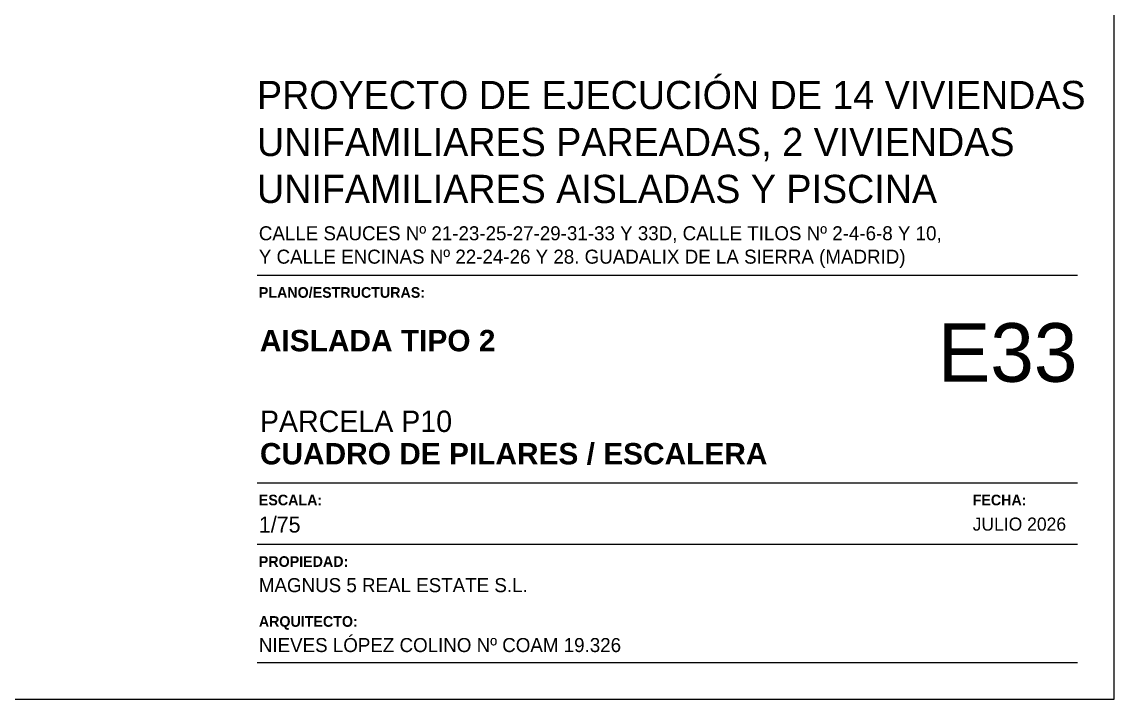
# Model space of a CAD drawing. Extents: x 2455 to 9764, y -806 to 181.
# Drawn here: x 4839.43 to 4848.36, y -582.59 to -577.06 of the extents above; entities that cross this region are included whole.
import ezdxf

# ---------------------------------------------------------------- set-up
doc = ezdxf.new("R2010")
doc.units = 0
doc.header["$LTSCALE"] = 0.2
doc.header["$MEASUREMENT"] = 0
doc.layers.add('01_cartela', color=6, linetype='CONTINUOUS', plot=False)
doc.layers.add('01_texto cartela', color=4, linetype='CONTINUOUS')
doc.styles.add('Century Gothic', font='', dxfattribs={"height": 2})
doc.styles.add('Century Gothic_3', font='', dxfattribs={"height": 4.5})
doc.styles.add('Century Gothic_5', font='', dxfattribs={"height": 2.5})
doc.styles.add('Century Gothic_6', font='', dxfattribs={"height": 11})
doc.styles.add('NIEVES3', font='swisseb.ttf')
doc.styles.get('Century Gothic').set_extended_font_data('Century Gothic')
doc.styles.get('Century Gothic_3').set_extended_font_data('Century Gothic')
doc.styles.get('Century Gothic_5').set_extended_font_data('Century Gothic')
doc.styles.get('Century Gothic_6').set_extended_font_data('Century Gothic')

msp = doc.modelspace()

# ---------------------------------------------------------------- linework, layer by layer
at = {"layer": '01_cartela', "color": 3}
msp.add_lwpolyline([(4817.7186, -561.0508), (4817.7186, -582.5858), (4848.3566, -582.5858), (4848.3566, -561.0508)], close=True, dxfattribs=at)
at = {"layer": '01_texto cartela', "color": 5}
for p, q in [((4841.3553, -579.1249), (4848.0566, -579.1249)), ((4841.3553, -580.8193), (4848.0566, -580.8193)), ((4841.3553, -581.3216), (4848.0566, -581.3216)), ((4841.3553, -582.2858), (4848.0566, -582.2858))]:
    msp.add_line(p, q, dxfattribs=at)

# ---------------------------------------------------------------- texts
for s, insert, char_height, width, attachment_point, style in [('\\PPROYECTO DE EJECUCIÓN DE 14 VIVIENDAS UNIFAMILIARES PAREADAS, 2 VIVIENDAS UNIFAMILIARES AISLADAS Y PISCINA', (4841.3553, -577.1551), 0.23, 6.82217, 1, 'Century Gothic_3'), ('CALLE SAUCES Nº 21-23-25-27-29-31-33 Y 33D, CALLE TILOS Nº 2-4-6-8 Y 10, \\PY CALLE ENCINAS Nº 22-24-26 Y 28. GUADALIX DE LA SIERRA (MADRID)', (4841.3701, -578.7252), 0.11455, 9.246811, 1, 'Century Gothic'), ('{\\fCentury Gothic|b1|i0|c0|p34;PLANO/ESTRUCTURAS: }', (4841.3701, -579.2222), 0.087014, 2.117146, 1, 'Century Gothic'), ('\\pt2.3273;\\PPARCELA P10', (4841.379, -580.4074), 0.174553, 7.00908, 7, 'Century Gothic_5'), ('\\pt2.3273;CUADRO DE PILARES / ESCALERA', (4841.379, -580.6745), 0.174553, 7.00908, 7, 'NIEVES3'), ('{\\fCentury Gothic|b1|i0|c0|p34;ESCALA: }', (4841.3701, -580.9166), 0.087014, 2.117146, 1, 'Century Gothic'), ('{\\fCentury Gothic|b1|i0|c0|p34;FECHA: }', (4847.201, -580.9166), 0.087014, 2.117146, 1, 'Century Gothic'), ('1/75', (4841.3701, -581.0952), 0.13091, 2.117146, 1, 'Century Gothic'), ('JULIO 2026', (4847.201, -581.1034), 0.10691, 3.504377, 1, 'Century Gothic'), ('{\\fCentury Gothic|b1|i0|c0|p34;PROPIEDAD:}', (4841.3701, -581.4192), 0.087014, 0.837092, 1, 'Century Gothic'), ('MAGNUS 5 REAL ESTATE S.L.', (4841.3701, -581.5979), 0.11455, 4.882308, 1, 'Century Gothic'), ('{\\fCentury Gothic|b1|i0|c0|p34;ARQUITECTO:}', (4841.3701, -581.9083), 0.087014, 0.837092, 1, 'Century Gothic'), ('NIEVES LÓPEZ COLINO Nº COAM 19.326', (4841.3701, -582.087), 0.11455, 3.651531, 1, 'Century Gothic')]:
    msp.add_mtext(s, dxfattribs=dict(at, insert=insert, char_height=char_height, width=width, attachment_point=attachment_point, style=style))
at = {"layer": '01_texto cartela', "color": 1}
for s, insert, char_height, width, attachment_point, style in [('AISLADA TIPO 2 ', (4841.379, -579.7486), 0.174553, 7.00908, 7, 'NIEVES3'), ('E33', (4848.0566, -579.5164), 0.47857, 1.049853, 3, 'Century Gothic_6')]:
    msp.add_mtext(s, dxfattribs=dict(at, insert=insert, char_height=char_height, width=width, attachment_point=attachment_point, style=style))

doc.saveas('drawing.dxf')
